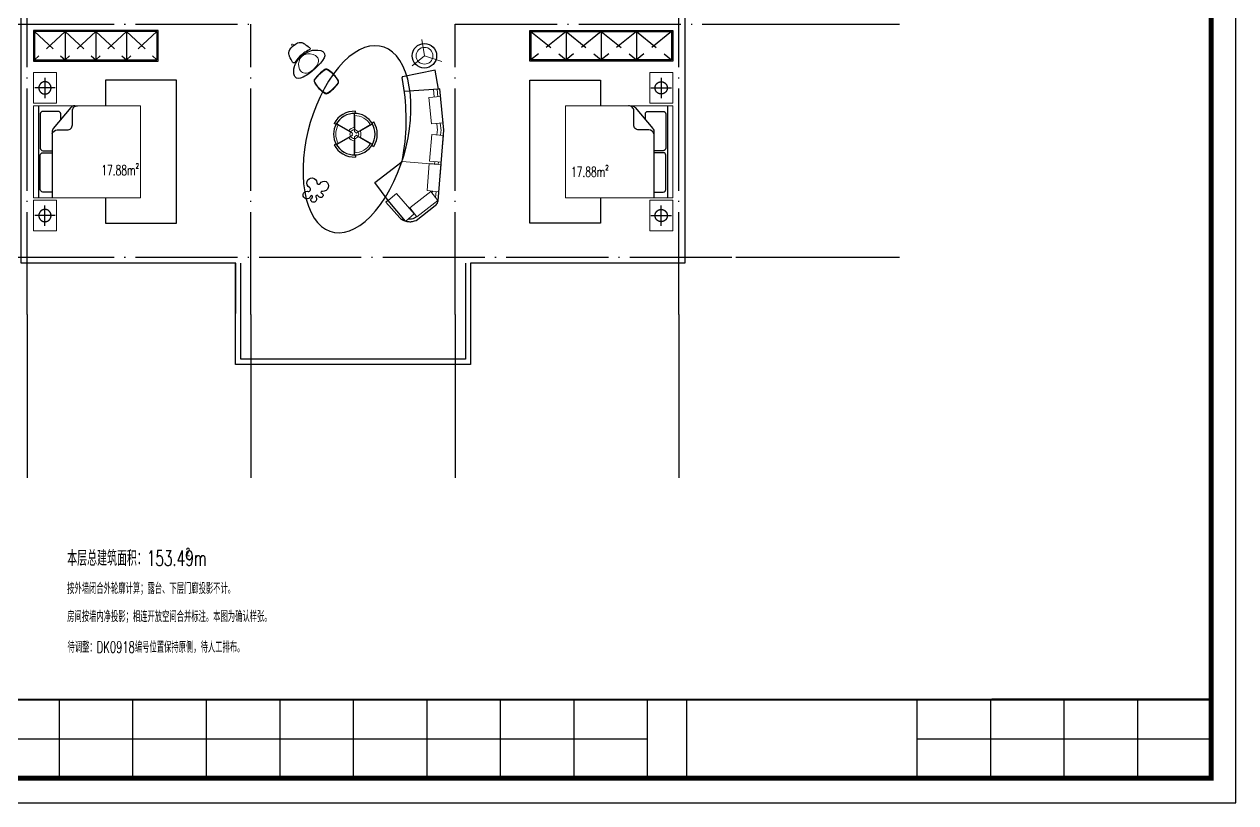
# Model space of a CAD drawing. Extents: x 68243 to 108563, y 14962 to 43474.
# Drawn here: x 84834 to 108563, y 14962 to 30205 of the extents above; entities that cross this region are included whole.
import ezdxf

# ---------------------------------------------------------------- set-up
doc = ezdxf.new("R2010")
doc.units = 0
doc.header["$LTSCALE"] = 1000
doc.header["$MEASUREMENT"] = 0
doc.linetypes.add('DASH', pattern=[0.35, 0.25, -0.1])
doc.linetypes.add('DOTE', pattern=[2.42, 2, -0.2, 0.02, -0.2])
for name, color, linetype in [('A-AXIS', 3, 'Continuous'), ('A-DOTE', 1, 'Continuous'), ('A-房间名称', 7, 'Continuous'), ('A-立面看线', 7, 'Continuous')]:
    doc.layers.add(name, color=color, linetype=linetype)
doc.styles.add('_TCH_WINDOW', font='SIMPLEX', dxfattribs={"height": 3.5, "bigfont": 'GBCBIG'})

# ---------------------------------------------------------------- blocks, each defined once
blk = doc.blocks.new('*U16')
at = {"color": 8, "linetype": 'DASH', "ltscale": 333}
for p, q in [((-1450, -225), (-1050, -225)), ((-1250, -425), (-1250, -25)), ((1450, -225), (1050, -225)), ((1250, -425), (1250, -25))]:
    blk.add_line(p, q, dxfattribs=at)
blk.add_line((-900, -100), (900, -100))
at = {"lineweight": 9}
for points in [[(-900, -2100), (900, -2100), (900, 0), (-900, 0)], [(1550, 0), (1550, -450), (950, -450), (950, 0)], [(-1550, 0), (-1550, -450), (-950, -450), (-950, 0)]]:
    blk.add_lwpolyline(points, close=True, dxfattribs=at)
at = {"color": 8}
for points in [[(-627, -534), (-740, -534, -0.414214), (-790, -484), (-790, -184, -0.414214), (-740, -134), (-70, -134, -0.414214), (-20, -184), (-20, -366)], [(790, -366), (790, -185, 0.414214), (740, -135), (70, -135, 0.414214), (20, -185), (20, -366)]]:
    blk.add_lwpolyline(points, format="xyb", dxfattribs=at)
for points in [[(-900, -809, -0.222259), (-864, -732), (-454, -389, -0.175773), (-390, -366), (900, -366)], [(-350, -366, 0.337868), (-426, -466), (-426, -662, -0.414214), (-526, -762), (-800, -762, 0.414214), (-900, -862)]]:
    blk.add_lwpolyline(points, format="xyb")
blk.add_lwpolyline([(900, -1413), (1400, -1413), (1400, -2800), (-1400, -2800), (-1400, -1413), (-900, -1413)], dxfattribs=at)
at = {"color": 8, "linetype": 'DASH', "ltscale": 333}
for centre in [(-1250, -225), (1250, -225)]:
    blk.add_circle(centre, 120, dxfattribs=at)
blk = doc.blocks.new('*U40')
for p, q in [((2795, 0), (0, 0)), ((0, 0), (0, -600)), ((2795, -600), (2795, 0)), ((0, -600), (2795, -600))]:
    blk.add_line(p, q)
at = {"color": 8, "linetype": 'Continuous'}
for p, q in [((2775, -20), (20, -20)), ((20, -20), (20, -580)), ((709, -20), (709, -580)), ((1398, -20), (1398, -580)), ((2087, -20), (2087, -580)), ((2775, -20), (2775, -580)), ((20, -580), (2775, -580))]:
    blk.add_line(p, q, dxfattribs=at)
at = {"color": 8, "linetype": 'DASH', "ltscale": 2}
for p, q in [((709, -20), (20, -580)), ((20, -20), (709, -580)), ((709, -20), (1398, -580)), ((1398, -20), (709, -580)), ((2087, -20), (1398, -580)), ((1398, -20), (2087, -580)), ((2087, -20), (2775, -580)), ((2775, -20), (2087, -580))]:
    blk.add_line(p, q, dxfattribs=at)
at = {"color": 8, "linetype": 'DASH', "ltscale": 90}
blk.add_line((2775, -20), (2775, -580), dxfattribs=at)
blk = doc.blocks.new('A$C8c0ea779')
for p, q in [((7520, 1620), (39020, 1620)), ((15520, 20), (15520, 1620)), ((17020, 20), (17020, 1620)), ((18520, 20), (18520, 1620)), ((18520, 20), (18520, 1620)), ((20020, 20), (20020, 1620)), ((21520, 20), (21520, 1620)), ((23020, 20), (23020, 1620)), ((24520, 20), (24520, 1620)), ((26020, 20), (26020, 1620)), ((27520, 20), (27520, 1620)), ((28320, 20), (28320, 1620)), ((33020, 20), (33020, 1620)), ((34520, 20), (34520, 1620)), ((34540, 1640), (39040, 1640)), ((36020, 20), (36020, 1620)), ((37520, 20), (37520, 1620)), ((14020, 820), (27520, 820)), ((33020, 820), (39020, 820))]:
    blk.add_line(p, q)
at = {"const_width": 40}
blk.add_lwpolyline([(20, 1620), (20, 20), (39020, 20), (39020, 1620)], close=True, dxfattribs=at)
blk = doc.blocks.new('*U49')
at = {"color": 8, "lineweight": 18, "ltscale": 200}
for p, q in [((1550, -1157), (1722, -1364)), ((-154, -1750), (20, -2051)), ((-128, -1795), (-154, -1750)), ((-147, -1746), (27, -2047)), ((347, -1746), (173, -2047)), ((354, -1750), (180, -2051)), ((328, -1795), (354, -1750)), ((-135, -1799), (40, -2101)), ((-128, -1795), (46, -2096)), ((46, -2096), (20, -2051)), ((328, -1795), (154, -2096)), ((154, -2096), (180, -2051)), ((335, -1799), (161, -2101)), ((-408, -2190), (-60, -2190)), ((-356, -2190), (-408, -2190)), ((-408, -2198), (-59, -2198)), ((-356, -2182), (-7, -2182)), ((-356, -2190), (-8, -2190)), ((-161, -2626), (14, -2324)), ((-154, -2630), (20, -2328)), ((-128, -2585), (46, -2283)), ((-121, -2589), (53, -2287)), ((-8, -2190), (-60, -2190)), ((44, -2190), (-8, -2190)), ((46, -2283), (20, -2328)), ((72, -2141), (46, -2096)), ((72, -2238), (46, -2283)), ((128, -2141), (154, -2096)), ((128, -2238), (154, -2283)), ((321, -2589), (147, -2287)), ((154, -2283), (180, -2328)), ((328, -2585), (154, -2283)), ((156, -2190), (208, -2190)), ((354, -2630), (180, -2328)), ((361, -2626), (187, -2324)), ((556, -2182), (208, -2182)), ((208, -2190), (260, -2190)), ((556, -2190), (208, -2190)), ((608, -2190), (260, -2190)), ((608, -2198), (260, -2198)), ((556, -2190), (608, -2190)), ((328, -2585), (354, -2630))]:
    blk.add_line(p, q, dxfattribs=at)
for p, q in [((-173, -1761), (-201, -1718)), ((373, -1761), (401, -1718)), ((-407, -2168), (-459, -2165)), ((608, -2168), (660, -2165)), ((-134, -2640), (-158, -2686)), ((-128, -2585), (-154, -2630)), ((335, -2640), (359, -2686))]:
    blk.add_line(p, q)
at = {"color": 8, "linetype": 'DASH', "lineweight": 18, "ltscale": 200}
for p, q in [((-1367, -2699), (-1367, -2699)), ((-1360, -2692), (-1360, -2692)), ((-1014, -3053), (-1014, -3053))]:
    blk.add_line(p, q, dxfattribs=at)
for points in [[(2210, -681), (1848, -209), (1829, -189), (1808, -172), (1785, -157), (1760, -147), (1733, -140), (0, 0), (-1006, -97)], [(-1004, -127), (-1466, -212), (-1467, -213), (-1467, -214), (-1301, -1015), (-1299, -1019), (-1294, -1023), (-1290, -1023)], [(-1006, -97), (-1004, -127)], [(-1004, -127), (-944, -971)], [(1721, -1365), (1721, -1365), (1763, -1419), (2149, -1078), (2165, -1060), (2179, -1040), (2192, -1019), (2203, -998), (2213, -976), (2222, -954), (2229, -931), (2235, -907), (2239, -884), (2241, -860), (2242, -836), (2242, -812), (2240, -788), (2236, -764), (2231, -740), (2224, -716), (2210, -681)], [(2171, -867), (2172, -829), (2170, -790), (2162, -752), (2150, -716), (2150, -715), (2114, -670)], [(769, -1020), (613, -993), (504, -976), (396, -961), (287, -949), (178, -939), (68, -931), (-41, -926), (-151, -923), (-260, -922), (-370, -923), (-479, -927), (-589, -932), (-698, -940), (-807, -950), (-916, -963), (-1025, -977), (-1133, -994), (-1290, -1023)], [(1283, -1689), (769, -1020)], [(2226, -942), (1721, -1365)], [(1721, -1365), (1283, -1689)]]:
    blk.add_lwpolyline(points)
at = {"color": 8, "lineweight": 18, "ltscale": 200}
for points in [[(-1818, -476), (-1682, -50)], [(-817, -148), (-999, -166)], [(-810, -237), (-991, -255)], [(7, -69), (-172, -86)], [(14, -158), (-163, -175)], [(119, -169), (-13, -158)], [(126, -80), (-6, -69)], [(769, -1020), (840, -137)], [(833, -226), (773, -222)], [(840, -137), (780, -133)], [(1545, -284), (1493, -280)], [(1651, -203), (1505, -190)], [(-1818, -476), (-2217, -536)], [(-1818, -476), (-1575, -774)], [(1550, -1157), (2049, -725), (2228, -934)], [(-1887, -3429), (-1867, -3412)], [(-1781, -3552), (-1761, -3535)]]:
    blk.add_lwpolyline(points, dxfattribs=at)
for points in [[(-150, -306), (-178, -17), (-822, -79), (-801, -364)], [(763, -346), (785, -63), (131, -11), (109, -297), (763, -350)], [(1475, -410), (822, -358), (846, -68), (1515, -123)], [(2124, -663), (1726, -145), (1503, -316), (1902, -834)]]:
    blk.add_lwpolyline(points, close=True, dxfattribs=at)
blk.add_lwpolyline([(1545, -2995, -0.490968), (1612, -2958, -0.608414), (1617, -3073, 1.21945), (1649, -3128, -0.649435), (1763, -3190, -0.870845), (1653, -3219, 1.108304), (1617, -3263, -2.170094), (1499, -3344, 0.899747), (1405, -3285, -1.712528), (1283, -3106, 0.736673), (1307, -3030, -0.945985), (1405, -2832, -0.37911), (1500, -2973, 1.016394), (1545, -2995, -0.303166)], format="xyb")
blk.add_circle((-1818, -475), 299)
blk.add_circle((-1819, -475), 206, dxfattribs=at)
for centre, radius, start, end in [((100, -2190), 508, 120, 180), ((100, -2190), 560, 57.5, 122.5), ((100, -2190), 508, 57.5, 122.5), ((100, -2190), 508, 119.0977, 120), ((100, -2190), 508, 60, 60.9023), ((100, -2190), 508, 0, 60), ((100, -2190), 560, 177.5, 242.5), ((100, -2190), 508, 177.5, 242.5), ((100, -2190), 508, 180, 180.9023), ((100, -2190), 508, 297.5, 2.5), ((100, -2190), 560, 297.5, 2.5), ((100, -2190), 508, 359.0977, 0), ((100, -2190), 508, 357.7437, 359.0977), ((-884, -3196), 693, 117.5631, 149.9817), ((-1179, -2636), 60, 50.4986, 115.7247), ((-1712, -3375), 972, 33.5505, 53.9943), ((100, -2190), 508, 237.7437, 239.0977), ((100, -2190), 508, 239.0977, 240), ((100, -2190), 508, 240, 300), ((100, -2190), 508, 300, 300.9023), ((100, -2190), 508, 300.9023, 302.2563), ((-1432, -2878), 60, 151.8201, 217.0462), ((-670, -2377), 972, 213.5505, 233.9943), ((-1498, -2556), 693, 297.5631, 329.9817), ((-950, -2875), 60, 331.8206, 37.0462), ((-1203, -3117), 60, 230.4986, 295.7247)]:
    blk.add_arc(centre, radius, start, end)
for radius, start, end in [(456, 120, 180), (456, 120, 121.0052), (160, 60, 120), (160, 117.134, 120), (160, 112.8192, 117.134), (160, 62.866, 67.1808), (160, 60, 62.866), (456, 0, 60), (456, 58.9948, 60), (456, 178.9948, 180), (160, 180, 240), (160, 180, 182.866), (160, 182.866, 187.1808), (108, 120, 180), (108, 175.752, 180), (108, 180, 240), (108, 169.3281, 175.752), (160, 237.134, 240), (108, 124.248, 130.6719), (108, 120, 124.248), (56, 120, 180), (108, 60, 120), (108, 240, 300), (108, 240, 244.248), (56, 240, 300), (56, 0, 60), (108, 295.752, 300), (108, 0, 60), (108, 55.752, 60), (108, 300, 0), (108, 49.3281, 55.752), (160, 300, 0), (160, 300, 302.866), (108, 0, 4.248), (160, 357.134, 0), (456, 1.0052, 2.5138), (456, 0, 1.0052), (456, 240, 300), (456, 240, 241.0052), (456, 241.0052, 242.5138), (456, 297.4862, 298.9948), (456, 298.9948, 300)]:
    blk.add_arc((100, -2190), radius, start, end, dxfattribs=at)
at = {"color": 8, "linetype": 'DASH', "lineweight": 18, "ltscale": 200}
for centre, radius, start, end in [((-884, -3196), 684, 117.593, 149.9517), ((-1179, -2636), 50, 50.4986, 115.7247), ((-1713, -3376), 963, 33.5266, 54.0181), ((-1432, -2878), 50, 151.8201, 217.0462), ((-669, -2376), 963, 213.5266, 234.0181), ((-1498, -2556), 684, 297.593, 329.9518), ((-950, -2875), 46, 331.8208, 37.0462), ((-950, -2875), 50, 331.8207, 37.0462), ((-1203, -3117), 50, 230.4986, 295.7247)]:
    blk.add_arc(centre, radius, start, end, dxfattribs=at)
at = {"color": 8}
blk.add_ellipse((224, -2126), major_axis=(2267, -617), ratio=0.515561, start_param=4.079981, end_param=10.363166, dxfattribs=at)
for points, knots in [([(-1479, -3182), (-1524, -3129), (-1619, -3030), (-1706, -2967), (-1794, -2904), (-1860, -2905), (-1895, -2936), (-1931, -2967), (-1974, -3021), (-1956, -3190), (-1956, -3190), (-1941, -3334), (-1820, -3475), (-1820, -3475), (-1816, -3479), (-1816, -3479), (-1695, -3620), (-1555, -3656), (-1555, -3656), (-1391, -3699), (-1330, -3664), (-1294, -3634), (-1259, -3603), (-1248, -3538), (-1297, -3442), (-1346, -3347), (-1431, -3238), (-1476, -3185), (-1476, -3185), (-1479, -3182), (-1479, -3182)], [0, 0, 0, 0, 1, 1, 1, 2, 2, 2, 3, 3, 3, 4, 4, 4, 5, 5, 5, 6, 6, 6, 7, 7, 7, 8, 8, 8, 9, 9, 9, 10, 10, 10, 10]), ([(-1837, -3491), (-1868, -3456), (-1871, -3453), (-1889, -3426), (-1906, -3399), (-1947, -3329), (-1960, -3300), (-1972, -3270), (-1995, -3270), (-2013, -3283), (-2013, -3283), (-2025, -3293), (-2033, -3305), (-2042, -3317), (-2087, -3378), (-2110, -3413), (-2132, -3449), (-2201, -3529), (-2064, -3687), (-2064, -3687), (-2062, -3690), (-2062, -3690), (-1926, -3848), (-1837, -3791), (-1798, -3775), (-1760, -3758), (-1693, -3722), (-1680, -3716), (-1667, -3709), (-1655, -3699), (-1655, -3699), (-1640, -3683), (-1637, -3660), (-1664, -3643), (-1691, -3626), (-1754, -3576), (-1778, -3554), (-1802, -3533), (-1805, -3530), (-1835, -3494), (-1835, -3494), (-1837, -3491), (-1837, -3491)], [0, 0, 0, 0, 1, 1, 1, 2, 2, 2, 3, 3, 3, 4, 4, 4, 5, 5, 5, 6, 6, 6, 7, 7, 7, 8, 8, 8, 9, 9, 9, 10, 10, 10, 11, 11, 11, 12, 12, 12, 13, 13, 13, 14, 14, 14, 14])]:
    blk.add_open_spline(points, degree=3, knots=knots)
at = {"color": 8, "lineweight": 18, "ltscale": 200}
for points, knots in [([(-1489, -3190), (-1511, -3165), (-1553, -3126), (-1553, -3126), (-1682, -3013), (-1783, -3098), (-1783, -3098), (-1783, -3098), (-1864, -3168), (-1869, -3270), (-1874, -3373), (-1841, -3431), (-1811, -3467), (-1811, -3467), (-1807, -3471), (-1807, -3471), (-1776, -3507), (-1724, -3548), (-1621, -3558), (-1519, -3568), (-1439, -3499), (-1439, -3499), (-1439, -3499), (-1339, -3411), (-1431, -3267), (-1431, -3267), (-1464, -3219), (-1486, -3194), (-1486, -3194), (-1489, -3190), (-1489, -3190)], [0, 0, 0, 0, 1, 1, 1, 2, 2, 2, 3, 3, 3, 4, 4, 4, 5, 5, 5, 6, 6, 6, 7, 7, 7, 8, 8, 8, 9, 9, 9, 10, 10, 10, 10]), ([(-2047, -3706), (-2047, -3706), (-2090, -3739), (-2104, -3723), (-2117, -3708), (-2078, -3670), (-2078, -3670)], [0, 0, 0, 0, 2, 2, 2, 3, 3, 3, 3])]:
    blk.add_open_spline(points, degree=3, knots=knots, dxfattribs=at)
blk = doc.blocks.new('*U18')
for p, q in [((2440, 0), (0, 0)), ((0, 0), (0, -600)), ((2440, -600), (2440, 0)), ((0, -600), (2440, -600))]:
    blk.add_line(p, q)
at = {"color": 8, "linetype": 'Continuous'}
for p, q in [((2420, -20), (20, -20)), ((20, -20), (20, -580)), ((620, -20), (620, -580)), ((1220, -20), (1220, -580)), ((1820, -20), (1820, -580)), ((2420, -20), (2420, -580)), ((20, -580), (2420, -580))]:
    blk.add_line(p, q, dxfattribs=at)
at = {"color": 8, "linetype": 'DASH', "ltscale": 2}
for p, q in [((620, -20), (20, -580)), ((20, -20), (620, -580)), ((620, -20), (1220, -580)), ((1220, -20), (620, -580)), ((1820, -20), (1220, -580)), ((1220, -20), (1820, -580)), ((1820, -20), (2420, -580)), ((2420, -20), (1820, -580))]:
    blk.add_line(p, q, dxfattribs=at)
at = {"color": 8, "linetype": 'DASH', "ltscale": 90}
blk.add_line((2420, -20), (2420, -580), dxfattribs=at)

msp = doc.modelspace()

# ---------------------------------------------------------------- linework, layer by layer
at = {"layer": 'A-AXIS', "color": 3, "linetype": 'Continuous'}
for p, q in [((98774, 30205), (101974, 30205)), ((98774, 25645), (101974, 25645)), ((84894, 24525), (84894, 21325)), ((89274, 24525), (89274, 21325)), ((93274, 24525), (93274, 21325)), ((97654, 24525), (97654, 21325))]:
    msp.add_line(p, q, dxfattribs=at)
at = {"layer": 'A-DOTE', "linetype": 'DOTE'}
for p, q in [((84894, 24525), (84894, 37225)), ((97654, 24525), (97654, 37225)), ((77334, 30205), (89274, 30205)), ((89274, 24525), (89274, 30205)), ((93274, 24525), (93274, 30205)), ((93274, 30205), (98774, 30205)), ((77334, 25645), (98774, 25645))]:
    msp.add_line(p, q, dxfattribs=at)
at = {"layer": 'A-立面看线'}
msp.add_lwpolyline([(68243, 14962), (108563, 14962), (108563, 43474), (68243, 43474)], close=True, dxfattribs=at)
at = {"layer": 'A-立面看线', "const_width": 96}
msp.add_lwpolyline([(70643, 15442), (108083, 15442), (108083, 42994), (70643, 42994)], close=True, dxfattribs=at)
at = {"layer": 'A-立面看线'}
for points in [[(84774, 36225), (97774, 36225), (97774, 25525), (93574, 25525), (93574, 23545), (88971, 23545), (88976, 25525), (84774, 25525), (84774, 36225)], [(93574, 25525), (93574, 23545), (88974, 23545), (88974, 25525)], [(93474, 25525), (93474, 23645), (89074, 23645), (89074, 25525)]]:
    msp.add_lwpolyline(points, dxfattribs=at)

# ---------------------------------------------------------------- block references
msp.add_blockref('*U18', (85014, 30085), dxfattribs=at)
at = {"layer": 'A-立面看线', "xscale": 0.8, "yscale": 0.8, "zscale": 0.8, "rotation": 270}
msp.add_blockref('*U49', (93052, 28133), dxfattribs=at)
at = {"layer": 'A-立面看线', "xscale": -1}
msp.add_blockref('*U40', (97534, 30085), dxfattribs=at)
at = {"layer": 'A-立面看线', "xscale": -1, "rotation": 90}
msp.add_blockref('*U16', (85014, 27709), dxfattribs=at)
at = {"layer": 'A-立面看线', "rotation": 270}
msp.add_blockref('*U16', (97534, 27709), dxfattribs=at)
at = {"layer": 'A-立面看线', "xscale": 0.9600000000000002, "yscale": 0.9600000000000002, "zscale": 0.9600000000000002}
msp.add_blockref('A$C8c0ea779', (70624, 15423), dxfattribs=at)

# ---------------------------------------------------------------- texts
at = {"layer": 'A-房间名称', "color": 7, "style": '_TCH_WINDOW', "width": 0.65}
for s, height, p in [('17.88m', 200, (86344, 27247)), ('2', 100, (87013, 27380)), ('17.88m', 200, (95544, 27215)), ('2', 100, (96213, 27347)), ('本层总建筑面积：153.49m', 300, (85675, 19600)), ('2', 150, (87999, 19799)), ('按外墙闭合外轮廓计算；露台、下层门廊投影不计。', 220, (85675, 19050)), ('房间按墙内净投影；相连开放空间合并标注。本图为确认样张。', 220, (85675, 18500))]:
    msp.add_text(s, height=height, dxfattribs=at).set_placement(p)
at = {"layer": 'A-房间名称', "style": '_TCH_WINDOW', "width": 0.65}
msp.add_text('待调整：DK0918编号位置保持原侧，待人工排布。', height=220, dxfattribs=at).set_placement((85681, 17900))

doc.saveas('drawing.dxf')
